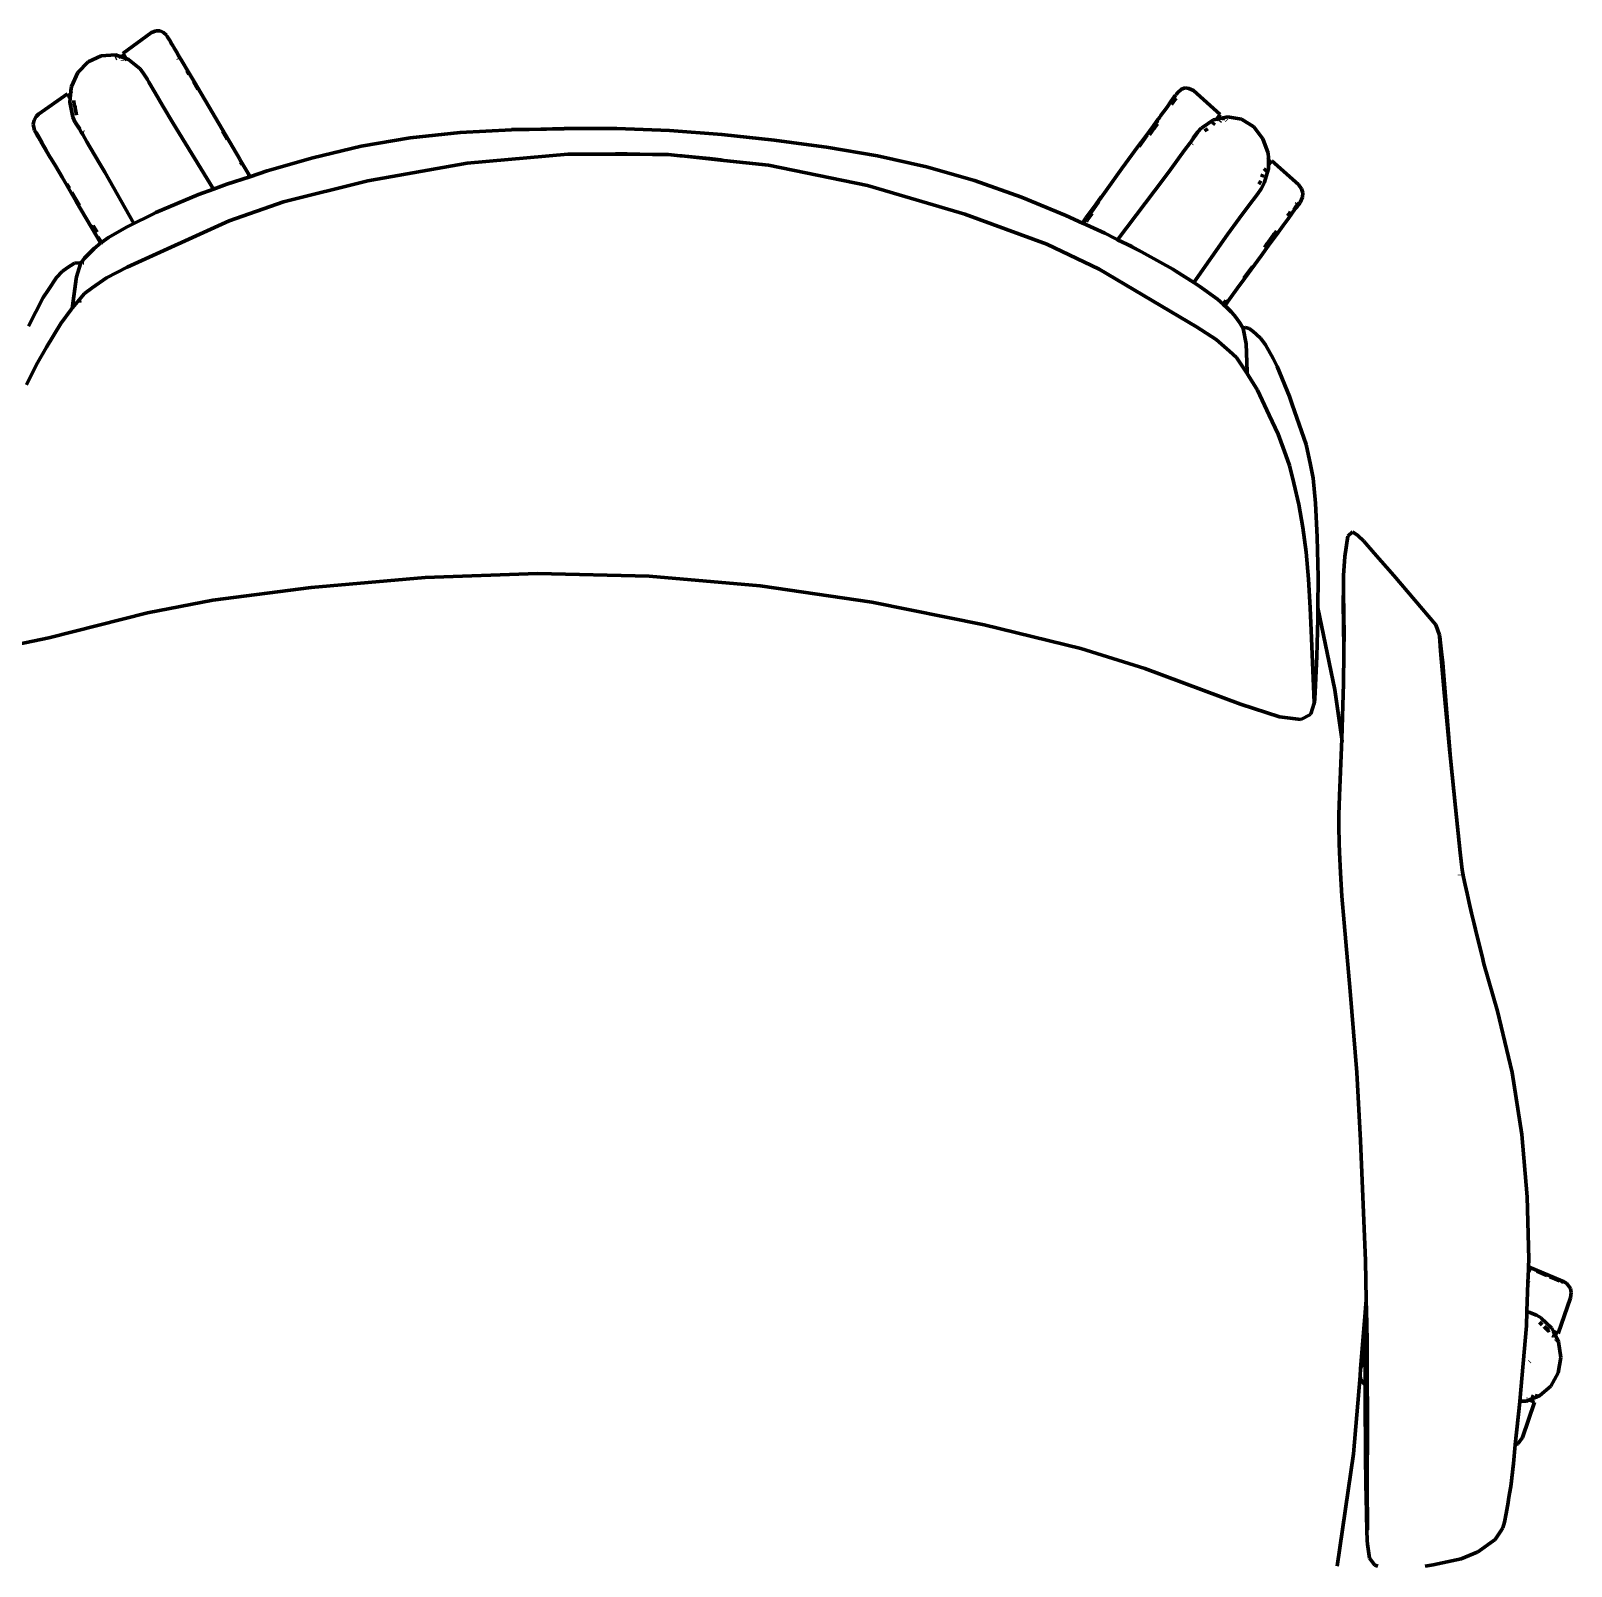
# Model space of a CAD drawing. Header units: millimetres. Extents: x 4307 to 31003, y 2809 to 20009.
# Drawn here: x 15156 to 15667, y 9842 to 10352 of the extents above; entities that cross this region are included whole.
import ezdxf

# ---------------------------------------------------------------- set-up
doc = ezdxf.new("R2010")
doc.units = ezdxf.units.MM
doc.layers.add('ProfileEdges', color=7, linetype='Continuous')

msp = doc.modelspace()

# ---------------------------------------------------------------- linework, layer by layer
at = {"layer": 'ProfileEdges', "lineweight": 211}
for p, q in [((15195.65, 10351.58), (15186.12, 10344.64)), ((15197.21, 10352.18), (15195.65, 10351.58)), ((15197.21, 10352.18), (15198.47, 10352.16)), ((15199.63, 10351.64), (15198.47, 10352.16)), ((15199.63, 10351.64), (15200.62, 10350.69)), ((15200.62, 10350.69), (15200.84, 10350.32)), ((15200.84, 10350.32), (15201.25, 10349.67)), ((15201.25, 10349.67), (15200.95, 10349.28)), ((15201.3, 10349.58), (15201.25, 10349.67)), ((15201.45, 10349.33), (15201.3, 10349.58)), ((15186.36, 10344.16), (15186.12, 10344.64)), ((15201.46, 10349.26), (15201.45, 10349.33)), ((15201.46, 10349.26), (15202.05, 10348.19)), ((15201.77, 10348.85), (15201.46, 10349.26)), ((15201.61, 10348.49), (15201.59, 10348.52)), ((15201.63, 10348.47), (15201.61, 10348.49)), ((15202.76, 10347.09), (15201.77, 10348.85)), ((15202.76, 10347.09), (15202.05, 10348.19)), ((15203.03, 10346.59), (15202.76, 10347.09)), ((15204.36, 10344.35), (15203.03, 10346.59)), ((15204.13, 10344.84), (15203.03, 10346.59)), ((15204.13, 10344.84), (15205.81, 10341.99)), ((15204.36, 10344.35), (15205.81, 10341.99)), ((15174.56, 10341.85), (15171.13, 10338.3)), ((15178.89, 10343.9), (15174.56, 10341.85)), ((15178.89, 10343.9), (15183.59, 10344.18)), ((15183.59, 10344.18), (15184.85, 10343.74)), ((15183.69, 10342.92), (15183.97, 10343.12)), ((15184.52, 10343.51), (15184.64, 10343.59)), ((15184.72, 10343.65), (15184.85, 10343.74)), ((15184.85, 10343.74), (15185.01, 10343.86)), ((15184.85, 10343.74), (15185.14, 10343.64)), ((15185.01, 10343.86), (15185.14, 10343.64)), ((15185.14, 10343.64), (15185.24, 10343.48)), ((15185.14, 10343.64), (15187.07, 10342.97)), ((15185.45, 10343.12), (15185.29, 10343.39)), ((15185.96, 10342.25), (15185.99, 10342.2)), ((15187.07, 10343.04), (15186.36, 10344.16)), ((15187.07, 10343.04), (15187.07, 10342.97)), ((15187.11, 10342.95), (15187.07, 10342.97)), ((15187.4, 10342.44), (15187.11, 10342.95)), ((15187.11, 10342.95), (15187.96, 10342.65)), ((15187.96, 10342.65), (15191.86, 10339.55)), ((15191.86, 10339.55), (15192.95, 10337.96)), ((15204.35, 10342.95), (15204.47, 10342.76)), ((15205.81, 10341.99), (15207.88, 10338.37)), ((15171.13, 10338.3), (15169, 10333.65)), ((15194.29, 10335.94), (15192.95, 10337.96)), ((15194.29, 10335.94), (15194.76, 10335.13)), ((15196.77, 10331.53), (15194.76, 10335.13)), ((15207.32, 10338.9), (15208, 10337.74)), ((15207.88, 10338.37), (15209.89, 10335.06)), ((15211.02, 10332.62), (15209.52, 10335.17)), ((15224.96, 10309.5), (15209.89, 10335.06)), ((15167.65, 10331.25), (15158.01, 10324.43)), ((15167.65, 10331.25), (15168.17, 10330.34)), ((15168.57, 10329.7), (15168.17, 10330.34)), ((15168.6, 10329.64), (15168.43, 10328.48)), ((15168.8, 10331.89), (15168.57, 10329.7)), ((15168.57, 10329.7), (15168.6, 10329.64)), ((15168.7, 10329.47), (15168.6, 10329.64)), ((15168.69, 10332.08), (15168.84, 10332.19)), ((15168.8, 10331.89), (15168.69, 10332.08)), ((15168.84, 10332.19), (15168.8, 10331.89)), ((15169, 10333.65), (15168.84, 10332.19)), ((15168.92, 10331.7), (15168.87, 10331.78)), ((15168.93, 10332.26), (15168.98, 10332.29)), ((15169.75, 10328.56), (15169.81, 10329.05)), ((15196.77, 10331.53), (15199.25, 10327.31)), ((15535.47, 10330.23), (15534.32, 10328.65)), ((15536, 10329.64), (15534.57, 10327.68)), ((15535.13, 10329.68), (15535.81, 10330.62)), ((15535.34, 10329.59), (15535.14, 10329.31)), ((15535.34, 10329.59), (15535.67, 10330.01)), ((15535.47, 10330.23), (15535.81, 10330.62)), ((15535.84, 10330.66), (15535.81, 10330.62)), ((15535.88, 10330.68), (15535.84, 10330.66)), ((15535.92, 10330.72), (15535.88, 10330.68)), ((15535.92, 10330.75), (15535.97, 10330.84)), ((15535.92, 10330.72), (15535.92, 10330.75)), ((15535.97, 10330.84), (15536.04, 10330.89)), ((15536.13, 10329.82), (15536, 10329.64)), ((15536.04, 10330.89), (15536.06, 10330.92)), ((15536.8, 10331.78), (15536.06, 10331)), ((15536.53, 10331.6), (15536.06, 10331)), ((15536.09, 10330.95), (15536.06, 10331)), ((15536.06, 10330.92), (15536.09, 10330.95)), ((15536.12, 10330.89), (15536.09, 10330.95)), ((15536.53, 10331.6), (15537.85, 10332.77)), ((15537.85, 10332.77), (15539.05, 10333.17)), ((15539.05, 10333.17), (15540.3, 10333.04)), ((15540.3, 10333.04), (15541.81, 10332.28)), ((15550.65, 10324.31), (15541.81, 10332.28)), ((15157.31, 10323.69), (15158.01, 10324.43)), ((15169.49, 10323.42), (15168.43, 10328.48)), ((15170.04, 10327.2), (15169.75, 10328.56)), ((15169.75, 10327.65), (15169.75, 10327.69)), ((15169.75, 10327.65), (15170.04, 10327.2)), ((15170.08, 10327.14), (15170.04, 10327.2)), ((15170.04, 10327.2), (15170.05, 10327.16)), ((15170.05, 10327.16), (15170.08, 10327.14)), ((15170.08, 10327.14), (15170.27, 10326.82)), ((15170.68, 10324.17), (15170.08, 10327.14)), ((15170.27, 10326.82), (15170.27, 10326.78)), ((15199.25, 10327.31), (15202.66, 10321.54)), ((15530.83, 10323.87), (15530.73, 10323.69)), ((15533.04, 10326.82), (15530.83, 10323.87)), ((15534.32, 10328.65), (15533.04, 10326.82)), ((15549.97, 10323.35), (15550.37, 10323.87)), ((15550.65, 10324.31), (15550.37, 10323.87)), ((15156.58, 10322.46), (15156.32, 10321.13)), ((15156.32, 10321.13), (15156.75, 10319.03)), ((15157.31, 10323.69), (15156.58, 10322.46)), ((15156.75, 10319.03), (15157.34, 10317.99)), ((15170.27, 10321.67), (15169.49, 10323.42)), ((15170.69, 10321.02), (15170.27, 10321.67)), ((15171.74, 10319.59), (15170.31, 10321.66)), ((15170.31, 10321.66), (15170.69, 10321.02)), ((15171.52, 10319.72), (15170.69, 10321.02)), ((15171.52, 10319.72), (15171.74, 10319.59)), ((15172.29, 10318.47), (15171.52, 10319.72)), ((15171.74, 10319.59), (15171.77, 10319.53)), ((15216.16, 10299.55), (15202.66, 10321.54)), ((15219.19, 10318.76), (15220.73, 10316.16)), ((15315.24, 10319.27), (15298.14, 10318.32)), ((15315.24, 10319.27), (15315.27, 10319.31)), ((15315.27, 10319.31), (15321.11, 10319.42)), ((15321.11, 10319.42), (15332.69, 10319.71)), ((15321.11, 10319.42), (15332.7, 10319.64)), ((15332.69, 10319.71), (15350.18, 10319.66)), ((15350.18, 10319.66), (15367.68, 10319.02)), ((15367.68, 10319.02), (15385.15, 10317.71)), ((15528.45, 10320.45), (15526.03, 10317.2)), ((15527.2, 10317.57), (15528.79, 10319.76)), ((15529.7, 10322.28), (15528.45, 10320.45)), ((15528.79, 10319.76), (15528.92, 10319.94)), ((15528.92, 10319.94), (15529.64, 10320.92)), ((15529.97, 10322.23), (15529, 10320.9)), ((15529.64, 10320.92), (15529.85, 10321.21)), ((15530.61, 10323.52), (15529.7, 10322.28)), ((15529.89, 10321.27), (15529.85, 10321.21)), ((15530.61, 10323.52), (15530.73, 10323.69)), ((15543.22, 10318.53), (15544.48, 10319.89)), ((15544.6, 10319.96), (15544.48, 10319.89)), ((15548.5, 10322.57), (15544.6, 10319.96)), ((15545.49, 10318.87), (15546.58, 10319.6)), ((15548.24, 10320.94), (15548.26, 10320.97)), ((15548.82, 10321.73), (15548.26, 10320.97)), ((15548.5, 10322.57), (15549.59, 10322.81)), ((15549.39, 10322.53), (15549.56, 10322.75)), ((15549.59, 10322.81), (15549.56, 10322.75)), ((15549.62, 10322.84), (15549.59, 10322.81)), ((15549.97, 10323.35), (15549.62, 10322.84)), ((15549.62, 10322.84), (15551.56, 10323.23)), ((15550.6, 10321.91), (15550.56, 10321.87)), ((15550.84, 10322.24), (15550.6, 10321.91)), ((15550.6, 10321.91), (15550.6, 10321.87)), ((15551.15, 10322.68), (15551.41, 10323.03)), ((15551.56, 10323.23), (15551.41, 10323.03)), ((15551.69, 10323.41), (15551.56, 10323.23)), ((15551.56, 10323.23), (15551.82, 10323.29)), ((15551.82, 10323.29), (15551.69, 10323.41)), ((15551.82, 10323.29), (15553.13, 10323.57)), ((15552.39, 10322.78), (15551.82, 10323.29)), ((15552.91, 10322.33), (15552.79, 10322.43)), ((15557.78, 10322.77), (15553.13, 10323.57)), ((15561.9, 10320.25), (15557.78, 10322.77)), ((15564.89, 10316.28), (15561.9, 10320.25)), ((15157.34, 10317.99), (15157.49, 10318.04)), ((15157.34, 10317.99), (15157.49, 10317.69)), ((15157.49, 10318.04), (15157.38, 10318.24)), ((15157.49, 10318.04), (15157.97, 10318.2)), ((15158.19, 10316.65), (15157.49, 10318.04)), ((15157.49, 10317.69), (15157.54, 10317.64)), ((15157.54, 10317.64), (15157.81, 10317.13)), ((15157.54, 10317.64), (15158.19, 10316.65)), ((15158.6, 10315.86), (15157.81, 10317.13)), ((15157.97, 10317.48), (15158.13, 10317.69)), ((15158.33, 10316.79), (15157.97, 10317.48)), ((15158.24, 10316.58), (15158.19, 10316.65)), ((15158.6, 10315.86), (15158.24, 10316.58)), ((15159.33, 10315.09), (15158.33, 10316.79)), ((15158.82, 10315.43), (15158.6, 10315.86)), ((15159.16, 10314.94), (15158.82, 10315.43)), ((15158.82, 10315.43), (15161.85, 10310.28)), ((15160.54, 10312.69), (15159.16, 10314.94)), ((15172.29, 10318.47), (15172.75, 10317.74)), ((15172.75, 10317.74), (15174.15, 10315.21)), ((15172.93, 10318.59), (15173.02, 10318.51)), ((15173.13, 10318.32), (15173.03, 10318.41)), ((15178.14, 10308.48), (15174.15, 10315.21)), ((15265.32, 10313.81), (15249.24, 10309.98)), ((15265.32, 10313.81), (15281.56, 10316.54)), ((15281.56, 10316.54), (15298.14, 10318.32)), ((15385.15, 10317.71), (15402.56, 10315.81)), ((15414.05, 10314.24), (15402.56, 10315.81)), ((15414.05, 10314.24), (15419.85, 10313.48)), ((15523.5, 10313.81), (15518.07, 10306.37)), ((15523.5, 10313.81), (15526.03, 10317.2)), ((15523.79, 10313.76), (15526.5, 10317.47)), ((15540.77, 10314.91), (15538.86, 10312.46)), ((15540.77, 10314.91), (15541.09, 10315.41)), ((15541.27, 10315.73), (15541.09, 10315.41)), ((15543.25, 10318.43), (15541.27, 10315.73)), ((15541.74, 10316.56), (15541.27, 10315.73)), ((15541.35, 10314.72), (15541.29, 10314.56)), ((15543.22, 10318.53), (15541.74, 10316.56)), ((15566.69, 10311.47), (15564.89, 10316.28)), ((15160.54, 10312.69), (15161.85, 10310.28)), ((15162.25, 10309.6), (15161.85, 10310.28)), ((15163.69, 10307.26), (15162.25, 10309.6)), ((15225, 10309.36), (15224.96, 10309.5)), ((15226.32, 10307.19), (15225, 10309.36)), ((15225.22, 10308.54), (15225.72, 10307.7)), ((15249.24, 10309.98), (15234.09, 10305.58)), ((15300.54, 10308.17), (15333.9, 10311.2)), ((15333.9, 10311.2), (15348.68, 10311.14)), ((15348.68, 10311.14), (15349.73, 10311.25)), ((15348.68, 10311.14), (15362.13, 10311.09)), ((15353.62, 10311.33), (15349.73, 10311.25)), ((15362.13, 10311.09), (15353.62, 10311.33)), ((15362.13, 10311.09), (15367.32, 10311.07)), ((15367.32, 10311.07), (15371.29, 10310.64)), ((15371.86, 10310.62), (15371.29, 10310.64)), ((15380.97, 10309.76), (15371.86, 10310.62)), ((15371.86, 10310.62), (15385.82, 10309.07)), ((15384.84, 10309.29), (15380.97, 10309.76)), ((15384.84, 10309.29), (15385.82, 10309.07)), ((15385.82, 10309.07), (15400.58, 10307.48)), ((15419.88, 10313.44), (15419.85, 10313.48)), ((15436.81, 10310.59), (15419.88, 10313.44)), ((15453.15, 10306.97), (15436.81, 10310.59)), ((15538.86, 10312.46), (15534.31, 10306.17)), ((15566.72, 10310), (15566.51, 10310.19)), ((15566.53, 10309.44), (15566.72, 10309.7)), ((15566.69, 10311.47), (15566.72, 10310)), ((15566.85, 10309.88), (15566.72, 10310)), ((15566.72, 10310), (15566.72, 10309.7)), ((15566.85, 10309.88), (15566.72, 10309.7)), ((15566.72, 10309.7), (15566.76, 10307.49)), ((15567.59, 10308.58), (15566.76, 10307.49)), ((15567.87, 10308.95), (15567.59, 10308.58)), ((15567.87, 10308.95), (15576.78, 10301.08)), ((15163.69, 10307.26), (15165.89, 10303.54)), ((15165.89, 10303.54), (15170.59, 10295.46)), ((15180.05, 10305.22), (15178.14, 10308.48)), ((15189.73, 10288.1), (15180.05, 10305.22)), ((15220.63, 10301.15), (15228.29, 10303.67)), ((15226.32, 10307.19), (15227.33, 10305.49)), ((15226.32, 10307.19), (15226.95, 10306.03)), ((15227.33, 10305.49), (15226.95, 10306.03)), ((15227.33, 10305.49), (15227.94, 10304.46)), ((15227.75, 10304.67), (15227.5, 10304.57)), ((15227.93, 10304.31), (15227.75, 10304.67)), ((15228.29, 10303.67), (15227.94, 10304.46)), ((15228.29, 10303.67), (15234.09, 10305.58)), ((15267.46, 10302.31), (15300.54, 10308.17)), ((15400.58, 10307.48), (15433.49, 10300.76)), ((15469.05, 10302.45), (15453.15, 10306.97)), ((15518.07, 10306.37), (15512.84, 10299.12)), ((15534.31, 10306.17), (15532.1, 10303.16)), ((15564.88, 10304.56), (15564.57, 10303.55)), ((15565.31, 10301.49), (15566.78, 10306.26)), ((15565.35, 10305.5), (15565.41, 10305.62)), ((15565.44, 10305.68), (15565.41, 10305.62)), ((15565.45, 10305.63), (15565.41, 10305.62)), ((15565.42, 10305.65), (15565.44, 10305.68)), ((15565.44, 10305.68), (15565.63, 10305.93)), ((15565.63, 10305.93), (15566, 10306.45)), ((15565.99, 10306.43), (15565.63, 10305.93)), ((15566.61, 10307.28), (15566.72, 10307.44)), ((15566.76, 10307.49), (15566.72, 10307.44)), ((15566.72, 10307.44), (15566.78, 10306.26)), ((15167.5, 10301.24), (15168.33, 10299.83)), ((15171.68, 10294.15), (15169.18, 10298.39)), ((15216.16, 10299.55), (15211.27, 10297.8)), ((15220.63, 10301.15), (15216.16, 10299.55)), ((15216.21, 10299.47), (15216.16, 10299.55)), ((15239.47, 10295.35), (15267.46, 10302.31)), ((15433.49, 10300.76), (15465.88, 10291.24)), ((15484.7, 10296.85), (15469.05, 10302.45)), ((15510.57, 10295.99), (15512.84, 10299.12)), ((15532.1, 10303.16), (15516.63, 10282.74)), ((15564.33, 10299.69), (15563.11, 10297.92)), ((15564.1, 10302.04), (15563.6, 10301.16)), ((15564.18, 10302.3), (15564.1, 10302.04)), ((15565.31, 10301.49), (15564.33, 10299.69)), ((15577.77, 10299.61), (15576.78, 10301.08)), ((15577.77, 10299.61), (15578.15, 10298.29)), ((15578.05, 10296.91), (15578.15, 10298.29)), ((15170.59, 10295.46), (15178.75, 10281.62)), ((15197.05, 10291.77), (15211.27, 10297.8)), ((15221.4, 10289.05), (15239.47, 10295.35)), ((15499.38, 10290.79), (15484.7, 10296.85)), ((15506.1, 10289.95), (15508.81, 10293.67)), ((15507.79, 10291.81), (15510.43, 10295.43)), ((15511.2, 10296.95), (15508.81, 10293.67)), ((15508.81, 10293.67), (15510.57, 10295.99)), ((15557.02, 10289.79), (15559.89, 10293.7)), ((15559.89, 10293.7), (15563.11, 10297.92)), ((15575.89, 10293.3), (15574.72, 10291.75)), ((15575.77, 10293.51), (15575.13, 10292.63)), ((15576.19, 10294.16), (15575.77, 10293.51)), ((15575.89, 10293.3), (15576.32, 10293.79)), ((15576.19, 10294.16), (15575.92, 10294.56)), ((15576.17, 10294.91), (15575.94, 10294.59)), ((15576.81, 10294.56), (15576.17, 10294.91)), ((15576.32, 10293.79), (15576.68, 10294.31)), ((15576.68, 10294.31), (15577.02, 10294.76)), ((15576.81, 10294.56), (15577.02, 10294.76)), ((15577.02, 10294.76), (15577.26, 10295.09)), ((15577.26, 10295.09), (15578.05, 10296.91)), ((15187.47, 10273.59), (15221.4, 10289.05)), ((15189.73, 10288.1), (15187.55, 10287.01)), ((15194.93, 10290.71), (15189.73, 10288.1)), ((15194.93, 10290.71), (15196, 10291.26)), ((15197.05, 10291.77), (15196, 10291.26)), ((15465.88, 10291.24), (15493.1, 10281.21)), ((15505, 10288.23), (15499.38, 10290.79)), ((15505, 10288.23), (15505.55, 10289.15)), ((15505.03, 10288.22), (15505, 10288.23)), ((15505.03, 10288.22), (15505.6, 10289.12)), ((15512.37, 10284.88), (15505.03, 10288.22)), ((15505.55, 10289.15), (15505.78, 10289.47)), ((15505.55, 10289.15), (15505.6, 10289.12)), ((15505.6, 10289.12), (15505.78, 10289.47)), ((15505.6, 10289.12), (15505.69, 10289.08)), ((15505.83, 10289.5), (15505.78, 10289.47)), ((15506.1, 10289.95), (15505.83, 10289.5)), ((15506.05, 10288.92), (15506.24, 10288.83)), ((15506.24, 10288.83), (15506.47, 10289.15)), ((15506.5, 10289.19), (15506.29, 10289.35)), ((15506.5, 10289.19), (15506.47, 10289.15)), ((15508.16, 10291.47), (15506.5, 10289.19)), ((15557.02, 10289.79), (15553.11, 10284.42)), ((15571.67, 10287.43), (15573.3, 10289.7)), ((15573.92, 10291.81), (15573.1, 10290.7)), ((15574.72, 10291.75), (15573.3, 10289.7)), ((15574.11, 10292.09), (15573.92, 10291.81)), ((15175.7, 10287.32), (15176.37, 10286.2)), ((15177.51, 10285.24), (15176.27, 10287.34)), ((15176.37, 10286.2), (15176.49, 10285.99)), ((15177.92, 10283.56), (15178.97, 10281.78)), ((15178.97, 10281.78), (15181.35, 10283.46)), ((15181.35, 10283.46), (15186.52, 10286.41)), ((15186.52, 10286.41), (15186.55, 10286.43)), ((15186.55, 10286.43), (15187.55, 10287.01)), ((15512.37, 10284.88), (15515.81, 10283.12)), ((15515.81, 10283.12), (15516.63, 10282.74)), ((15541.92, 10268.46), (15553.11, 10284.42)), ((15566.22, 10281.26), (15568.48, 10284.36)), ((15566.8, 10280.82), (15569.44, 10284.37)), ((15568.61, 10284.54), (15568.48, 10284.36)), ((15569.3, 10285.48), (15568.61, 10284.54)), ((15569.3, 10285.48), (15569.32, 10285.51)), ((15569.45, 10285.7), (15569.32, 10285.51)), ((15571.67, 10287.43), (15569.44, 10284.37)), ((15176.52, 10279.79), (15173.33, 10276.55)), ((15176.52, 10279.79), (15178.63, 10281.54)), ((15178.63, 10281.54), (15178.75, 10281.62)), ((15178.75, 10281.62), (15178.97, 10281.78)), ((15493.1, 10281.21), (15510.5, 10272.93)), ((15516.63, 10282.74), (15521.37, 10280.51)), ((15516.63, 10282.74), (15524.1, 10278.88)), ((15521.37, 10280.51), (15534.98, 10272.92)), ((15564.34, 10277.37), (15566.8, 10280.82)), ((15565.39, 10280.12), (15566.13, 10281.14)), ((15566.22, 10281.26), (15566.13, 10281.14)), ((15165.89, 10272.14), (15167.57, 10273.33)), ((15170.04, 10274.94), (15167.57, 10273.33)), ((15171.77, 10275.01), (15170.04, 10274.94)), ((15170.7, 10270.35), (15171.96, 10274.72)), ((15172.11, 10274.93), (15171.77, 10275.01)), ((15172.11, 10274.93), (15171.96, 10274.72)), ((15173.33, 10276.55), (15172.11, 10274.93)), ((15172.18, 10274.93), (15172.11, 10274.93)), ((15173.07, 10275.06), (15172.93, 10275.04)), ((15180.63, 10270.08), (15187.47, 10273.59)), ((15542.85, 10253.77), (15510.5, 10272.93)), ((15534.98, 10272.92), (15535.97, 10272.3)), ((15561.42, 10273.83), (15558.59, 10269.94)), ((15558.92, 10269.93), (15564.34, 10277.37)), ((15164.08, 10270.17), (15161.22, 10265.97)), ((15165.89, 10272.14), (15164.08, 10270.17)), ((15169.35, 10260.67), (15170.59, 10269.76)), ((15170.59, 10269.76), (15170.7, 10270.35)), ((15175.86, 10266.73), (15180.63, 10270.08)), ((15541.92, 10268.46), (15535.97, 10272.3)), ((15543.99, 10267.13), (15541.92, 10268.46)), ((15558.92, 10269.93), (15556.38, 10266.54)), ((15159.66, 10263.49), (15154.68, 10254.03)), ((15161.22, 10265.97), (15159.66, 10263.49)), ((15173.34, 10264.88), (15169.28, 10259.99)), ((15171.78, 10262.5), (15171.72, 10261.9)), ((15175.86, 10266.73), (15173.34, 10264.88)), ((15549.84, 10262.91), (15543.99, 10267.13)), ((15549.84, 10262.91), (15551.67, 10261.31)), ((15551.67, 10261.31), (15552.56, 10262.53)), ((15553.21, 10262.56), (15552.05, 10260.97)), ((15552.26, 10260.79), (15553.82, 10262.93)), ((15553.82, 10262.93), (15556.38, 10266.54)), ((15168.9, 10259.53), (15165.43, 10254.84)), ((15169.27, 10259.92), (15168.9, 10259.53)), ((15169.27, 10259.92), (15169.26, 10259.81)), ((15169.28, 10259.99), (15169.27, 10259.92)), ((15169.35, 10260.67), (15169.28, 10259.99)), ((15551.67, 10261.31), (15552.05, 10260.97)), ((15552.05, 10260.97), (15552.26, 10260.79)), ((15552.26, 10260.79), (15552.37, 10260.7)), ((15554.31, 10258.72), (15552.37, 10260.7)), ((15554.31, 10258.72), (15555.44, 10257.49)), ((15557.19, 10255.14), (15555.44, 10257.49)), ((15165.43, 10254.84), (15160.77, 10247.04)), ((15542.85, 10253.77), (15549.34, 10249.52)), ((15557.19, 10255.14), (15558.23, 10253.39)), ((15558.23, 10253.39), (15558.19, 10253.39)), ((15558.25, 10253.4), (15558.23, 10253.39)), ((15558.23, 10253.39), (15558.39, 10253.17)), ((15558.6, 10253.44), (15558.25, 10253.4)), ((15558.39, 10253.17), (15559.3, 10248.08)), ((15559.15, 10253.56), (15558.6, 10253.44)), ((15560.31, 10253.17), (15559.15, 10253.56)), ((15560.31, 10253.17), (15561.68, 10252.19)), ((15561.68, 10252.19), (15562.63, 10251.3)), ((15553.78, 10245.66), (15549.34, 10249.52)), ((15559.3, 10248.08), (15559.71, 10238.9)), ((15562.63, 10251.3), (15564.19, 10249.92)), ((15564.19, 10249.92), (15565.81, 10247.76)), ((15568.28, 10243.27), (15565.81, 10247.76)), ((15160.77, 10247.04), (15157.28, 10241.04)), ((15553.78, 10245.66), (15556.12, 10243.53)), ((15559.71, 10238.21), (15556.12, 10243.53)), ((15568.28, 10243.27), (15569.6, 10240.62)), ((15157.28, 10241.04), (15154.09, 10234.44)), ((15559.71, 10238.9), (15559.71, 10238.21)), ((15560.05, 10237.72), (15559.71, 10238.21)), ((15560.05, 10237.72), (15563.07, 10232.66)), ((15573.69, 10230.66), (15569.6, 10240.62)), ((15567, 10224.38), (15563.07, 10232.66)), ((15574.59, 10227.98), (15573.69, 10230.66)), ((15574.59, 10227.98), (15579.28, 10214.69)), ((15567, 10224.38), (15569.93, 10218.03)), ((15572.5, 10211.1), (15569.93, 10218.03)), ((15580.73, 10207.88), (15579.28, 10214.69)), ((15572.5, 10211.1), (15573.78, 10207.66)), ((15573.78, 10207.66), (15575.23, 10201.75)), ((15580.73, 10207.88), (15581.61, 10203.45)), ((15576.83, 10194.65), (15575.23, 10201.75)), ((15581.61, 10203.45), (15582.41, 10195.13)), ((15578.19, 10187.11), (15576.83, 10194.65)), ((15582.41, 10195.13), (15582.99, 10183.85)), ((15579.24, 10178.85), (15578.19, 10187.11)), ((15582.99, 10183.85), (15583.24, 10170.55)), ((15592.14, 10177.4), (15593.17, 10184.17)), ((15594.66, 10185.64), (15593.17, 10184.17)), ((15596.43, 10184.39), (15594.66, 10185.64)), ((15596.43, 10184.39), (15598.42, 10182.49)), ((15601.93, 10178.54), (15598.42, 10182.49)), ((15580.03, 10169.91), (15579.24, 10178.85)), ((15592.14, 10177.4), (15591.66, 10171.11)), ((15601.93, 10178.54), (15608.38, 10171.07)), ((15286.52, 10170.48), (15248.66, 10167.15)), ((15323.88, 10171.78), (15286.52, 10170.48)), ((15360.93, 10170.9), (15323.88, 10171.78)), ((15397.88, 10167.65), (15360.93, 10170.9)), ((15583.24, 10170.55), (15583.2, 10160.31)), ((15591.66, 10170.91), (15591.64, 10170.55)), ((15591.64, 10170.55), (15591.66, 10168.22)), ((15591.66, 10171.11), (15591.66, 10170.91)), ((15608.38, 10171.07), (15622.41, 10154.74)), ((15248.66, 10167.15), (15215.98, 10162.87)), ((15434.93, 10162.2), (15397.88, 10167.65)), ((15580.61, 10160.35), (15580.03, 10169.91)), ((15591.69, 10165.48), (15591.62, 10163.53)), ((15591.66, 10168.22), (15591.66, 10168.1)), ((15591.66, 10168.1), (15591.67, 10167.49)), ((15591.67, 10167.49), (15591.67, 10167.35)), ((15591.67, 10166.75), (15591.67, 10167.35)), ((15591.67, 10166.75), (15591.69, 10165.91)), ((15591.69, 10165.91), (15591.69, 10165.48)), ((15591.69, 10165.48), (15591.87, 10151.03)), ((15215.98, 10162.87), (15194.24, 10158.7)), ((15472.29, 10154.68), (15434.93, 10162.2)), ((15581.06, 10150.26), (15580.61, 10160.35)), ((15583.2, 10160.31), (15583.19, 10156.8)), ((15583.2, 10160.31), (15588.8, 10133.06)), ((15591.62, 10162.03), (15591.62, 10163.53)), ((15591.62, 10162.03), (15591.83, 10147.07)), ((15161.52, 10150.43), (15194.24, 10158.7)), ((15583.19, 10156.8), (15582.85, 10144.14)), ((15161.52, 10150.43), (15148.23, 10147.64)), ((15472.29, 10154.68), (15504.42, 10146.78)), ((15581.06, 10150.26), (15581.79, 10131.59)), ((15591.83, 10147.07), (15591.87, 10151.03)), ((15623.61, 10151.23), (15622.41, 10154.74)), ((15623.97, 10146.1), (15623.57, 10150.93)), ((15623.8, 10149.98), (15623.61, 10151.23)), ((15623.96, 10148.66), (15623.8, 10149.98)), ((15504.42, 10146.78), (15525.67, 10140.22)), ((15591.7, 10135.19), (15591.85, 10145.53)), ((15591.83, 10147.07), (15591.85, 10145.53)), ((15624.41, 10144.62), (15623.96, 10148.66)), ((15625.18, 10132.16), (15623.97, 10146.1)), ((15557.47, 10128.35), (15525.67, 10140.22)), ((15582.85, 10144.14), (15582.43, 10134.59)), ((15624.67, 10142.06), (15624.41, 10144.62)), ((15624.67, 10142.06), (15624.89, 10139.18)), ((15582.43, 10134.59), (15582.17, 10130.13)), ((15591.7, 10135.19), (15591.08, 10116.82)), ((15624.89, 10139.18), (15627.22, 10110.24)), ((15581.93, 10128.61), (15581.79, 10131.59)), ((15582.17, 10130.13), (15582.02, 10128.8)), ((15588.8, 10133.06), (15591.08, 10116.82)), ((15625.18, 10132.16), (15626.91, 10113.37)), ((15557.47, 10128.35), (15570.44, 10124.09)), ((15580.71, 10124.93), (15577.53, 10123.19)), ((15580.8, 10125.09), (15580.71, 10124.93)), ((15581.93, 10128.61), (15580.8, 10125.09)), ((15582.02, 10128.8), (15581.93, 10128.61)), ((15577.53, 10123.19), (15570.44, 10124.09)), ((15590.31, 10097.82), (15590.99, 10114.05)), ((15591.08, 10116.82), (15590.99, 10114.05)), ((15591.08, 10116.82), (15591.22, 10115.83)), ((15626.91, 10113.37), (15627.22, 10110.24)), ((15627.22, 10110.24), (15628.85, 10094.03)), ((15590.09, 10091.59), (15590.31, 10097.82)), ((15628.85, 10094.03), (15630.44, 10079.03)), ((15590.15, 10087.61), (15590.09, 10091.59)), ((15590.15, 10087.61), (15590.3, 10082.1)), ((15590.3, 10082.1), (15590.4, 10079.08)), ((15590.4, 10079.08), (15590.7, 10072.3)), ((15630.44, 10079.03), (15631.12, 10073.27)), ((15631.59, 10070.87), (15631.12, 10073.27)), ((15591.15, 10064.53), (15590.7, 10072.3)), ((15630.26, 10071.53), (15630.26, 10071.58)), ((15632.13, 10068.23), (15631.59, 10070.87)), ((15632.13, 10068.23), (15632.75, 10065.35)), ((15591.91, 10055.6), (15591.15, 10064.53)), ((15633.45, 10062.24), (15632.75, 10065.35)), ((15634.22, 10058.9), (15633.45, 10062.24)), ((15635.07, 10055.32), (15634.22, 10058.9)), ((15593.92, 10032.96), (15591.91, 10055.6)), ((15635.07, 10055.32), (15635.99, 10051.51)), ((15637.72, 10044.61), (15635.99, 10051.51)), ((15637.72, 10044.61), (15638.37, 10042.06)), ((15642.84, 10026.32), (15638.37, 10042.06)), ((15593.92, 10032.96), (15596.1, 10005.91)), ((15642.84, 10026.32), (15647.75, 10005.87)), ((15596.1, 10005.91), (15597.34, 9983.32)), ((15650.95, 9985.22), (15647.75, 10005.87)), ((15598.95, 9943.24), (15597.34, 9983.32)), ((15650.95, 9985.22), (15652.68, 9964.52)), ((15653.22, 9943.88), (15652.68, 9964.52)), ((15598.95, 9943.24), (15599.26, 9930.36)), ((15652.96, 9936.1), (15653.11, 9940.44)), ((15653.11, 9940.44), (15653.12, 9941.01)), ((15653.11, 9940.44), (15654, 9940.07)), ((15653.12, 9941.01), (15653.13, 9941.32)), ((15653.12, 9941.01), (15653.64, 9940.79)), ((15653.13, 9941.32), (15653.22, 9943.88)), ((15664.48, 9936.53), (15653.13, 9941.32)), ((15652.63, 9926.54), (15652.96, 9936.1)), ((15652.96, 9936.1), (15653.44, 9935.9)), ((15655.9, 9939.84), (15659.23, 9938.43)), ((15660.24, 9938.01), (15661.86, 9937.32)), ((15663.49, 9936.59), (15661.86, 9937.32)), ((15663.49, 9936.59), (15663.47, 9936.31)), ((15663.87, 9936.01), (15664.07, 9936.34)), ((15664.48, 9936.53), (15664.51, 9936.48)), ((15664.84, 9936.38), (15664.51, 9936.48)), ((15665.84, 9935.73), (15664.84, 9936.38)), ((15667.06, 9934.11), (15665.84, 9935.73)), ((15599.26, 9930.36), (15598.69, 9923.37)), ((15599.26, 9930.36), (15599.47, 9922.39)), ((15667.15, 9930.93), (15663.03, 9919.16)), ((15667.34, 9932.75), (15667.06, 9934.11)), ((15667.34, 9932.75), (15667.15, 9930.93)), ((15652.47, 9921.71), (15652.63, 9926.4)), ((15653.22, 9926.26), (15652.63, 9926.54)), ((15652.63, 9926.4), (15652.63, 9926.54)), ((15652.63, 9926.4), (15653.31, 9926.14)), ((15652.92, 9926.34), (15652.63, 9926.4)), ((15653.61, 9926.15), (15653.22, 9926.26)), ((15655.77, 9925.2), (15653.61, 9926.15)), ((15654.39, 9925.72), (15655.77, 9925.2)), ((15655.77, 9925.2), (15657.32, 9924.29)), ((15598.69, 9923.37), (15598.14, 9916.75)), ((15598.71, 9922.29), (15598.69, 9923.37)), ((15598.81, 9916.48), (15598.71, 9922.29)), ((15599.51, 9916.2), (15599.47, 9922.39)), ((15650.33, 9896.65), (15652.47, 9921.71)), ((15656.82, 9922.86), (15657.73, 9921.99)), ((15657.42, 9924.19), (15657.32, 9924.29)), ((15660.87, 9920.89), (15657.42, 9924.19)), ((15658.35, 9921.4), (15658.87, 9920.89)), ((15658.5, 9921.04), (15658.48, 9921.06)), ((15658.87, 9920.89), (15658.5, 9921.04)), ((15658.87, 9920.89), (15658.9, 9920.87)), ((15658.9, 9920.87), (15659.85, 9919.96)), ((15659.16, 9920.79), (15658.9, 9920.87)), ((15659.32, 9920.73), (15659.16, 9920.79)), ((15659.77, 9920.53), (15659.32, 9920.73)), ((15659.77, 9920.53), (15659.92, 9920.44)), ((15659.85, 9919.96), (15660.07, 9919.53)), ((15660.87, 9920.89), (15661.41, 9919.81)), ((15661.41, 9919.81), (15662.39, 9917.88)), ((15661.41, 9919.81), (15662.56, 9919.32)), ((15598.14, 9916.75), (15597.38, 9907.47)), ((15598.14, 9916.75), (15598.81, 9916.48)), ((15598.87, 9912.93), (15598.81, 9916.48)), ((15599.38, 9916.25), (15599.51, 9916.2)), ((15599.51, 9916.2), (15599.57, 9916.18)), ((15599.52, 9913.58), (15599.51, 9916.2)), ((15661.53, 9918.24), (15660.97, 9918.48)), ((15662.15, 9916.52), (15662.21, 9916.72)), ((15662.58, 9917.8), (15662.39, 9917.88)), ((15662.39, 9917.88), (15662.52, 9917.62)), ((15662.52, 9917.62), (15662.58, 9917.8)), ((15662.52, 9917.62), (15663.17, 9916.33)), ((15663.03, 9919.16), (15662.56, 9919.32)), ((15663.91, 9911.19), (15663.17, 9916.33)), ((15597.38, 9907.47), (15598.88, 9911.74)), ((15598.88, 9911.74), (15598.87, 9912.93)), ((15598.92, 9902.7), (15598.88, 9911.74)), ((15599.2, 9912.66), (15599.52, 9913.58)), ((15599.52, 9913.58), (15599.59, 9913.77)), ((15599.59, 9901.81), (15599.52, 9913.58)), ((15653.55, 9909.85), (15653.48, 9909.66)), ((15663.91, 9911.19), (15663.02, 9906.08)), ((15597.18, 9905.03), (15595.04, 9879.06)), ((15597.38, 9907.47), (15597.18, 9905.03)), ((15597.18, 9905.03), (15597.38, 9904.05)), ((15663.02, 9906.08), (15660.61, 9901.61)), ((15597.38, 9904.05), (15598.09, 9902.91)), ((15598.94, 9902.2), (15598.09, 9902.91)), ((15598.94, 9902.2), (15598.92, 9902.7)), ((15598.92, 9892.58), (15598.94, 9902.2)), ((15599.25, 9901.99), (15599.51, 9901.88)), ((15599.51, 9901.88), (15599.59, 9901.81)), ((15599.59, 9901.81), (15599.66, 9901.82)), ((15599.66, 9901.78), (15599.59, 9901.81)), ((15599.63, 9894.59), (15599.59, 9901.81)), ((15660.61, 9901.61), (15656.96, 9898.47)), ((15599.59, 9862.72), (15599.63, 9894.59)), ((15648.78, 9882.07), (15650.31, 9896.39)), ((15650.31, 9896.39), (15650.33, 9896.65)), ((15652.5, 9896.62), (15650.33, 9896.65)), ((15651.13, 9884.5), (15655.15, 9896.31)), ((15653.51, 9897.04), (15652.5, 9896.62)), ((15652.6, 9897.4), (15652.65, 9897.4)), ((15652.68, 9897.39), (15652.65, 9897.4)), ((15653.51, 9897.04), (15653.29, 9897.13)), ((15655.33, 9897.79), (15653.51, 9897.04)), ((15654.7, 9896.54), (15653.51, 9897.04)), ((15654.75, 9898.04), (15654.02, 9898.34)), ((15655.15, 9896.31), (15654.7, 9896.54)), ((15655.02, 9897.92), (15655.22, 9897.84)), ((15655.22, 9897.84), (15655.33, 9897.79)), ((15655.73, 9897.96), (15655.33, 9897.79)), ((15655.33, 9897.79), (15655.63, 9897.66)), ((15655.63, 9897.66), (15655.73, 9897.96)), ((15656.96, 9898.47), (15655.73, 9897.96)), ((15655.73, 9897.96), (15655.86, 9898.31)), ((15655.91, 9898.45), (15656.07, 9898.93)), ((15598.92, 9892.58), (15598.96, 9883.54)), ((15649.69, 9882.54), (15651.13, 9884.5)), ((15589.58, 9841.76), (15595.04, 9879.06)), ((15599.04, 9875.57), (15598.96, 9883.54)), ((15648.12, 9875.92), (15648.78, 9882.07)), ((15649.69, 9882.54), (15648.78, 9882.07)), ((15599.04, 9875.57), (15599.08, 9872.18)), ((15648.12, 9875.92), (15647.26, 9868.24)), ((15599.08, 9872.18), (15599.14, 9868.68)), ((15599.14, 9868.68), (15599.19, 9865.05)), ((15599.31, 9858.93), (15599.19, 9865.05)), ((15646.37, 9862.98), (15646.53, 9863.88)), ((15646.53, 9863.88), (15646.88, 9865.88)), ((15646.88, 9865.88), (15647.26, 9868.24)), ((15599.46, 9853.77), (15599.31, 9858.93)), ((15599.61, 9860.33), (15599.59, 9862.72)), ((15599.61, 9860.33), (15599.63, 9855.36)), ((15645.16, 9856.42), (15645.73, 9859.25)), ((15645.73, 9859.25), (15646.15, 9861.68)), ((15646.15, 9861.68), (15646.37, 9862.98)), ((15599.57, 9850.25), (15599.46, 9853.77)), ((15599.59, 9853.64), (15599.61, 9853.85)), ((15599.61, 9853.85), (15599.63, 9855.36)), ((15599.67, 9854.17), (15599.61, 9853.85)), ((15644.08, 9853.64), (15642.1, 9850.61)), ((15644.65, 9854.57), (15644.08, 9853.64)), ((15645.16, 9856.42), (15644.65, 9854.57)), ((15599.57, 9850.25), (15599.62, 9849.08)), ((15599.62, 9849.08), (15600.35, 9844.46)), ((15642.1, 9850.61), (15636.22, 9846.48)), ((15600.35, 9844.46), (15602.15, 9842.13)), ((15621.44, 9842.16), (15630.82, 9844.21)), ((15630.82, 9844.21), (15636.1, 9846.41)), ((15636.22, 9846.48), (15636.1, 9846.41)), ((15602.15, 9842.13), (15603.06, 9841.76)), ((15621.44, 9842.16), (15618.79, 9841.76))]:
    msp.add_line(p, q, dxfattribs=at)

doc.saveas('drawing.dxf')
